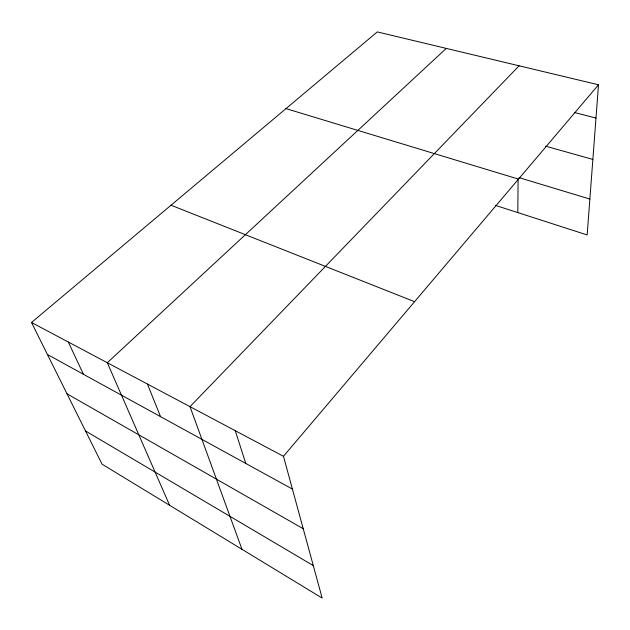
<?xml version="1.0" encoding="UTF-8"?>
<svg xmlns="http://www.w3.org/2000/svg" width="630" height="630" viewBox="0 0 630 630"><rect width="100%" height="100%" fill="white"/><g stroke="black" fill="none" stroke-linecap="round" stroke-linejoin="round"><path stroke-width="0.94" d="M517.797 212.586L518.096 179.322M31.5 322.481L283.468 456.293L322.158 598.091L102.044 464.176L31.5 322.481L377.268 31.91L598.5 84.782L587.16 234.943L495.337 205.348M283.468 456.293L598.5 84.782M519.112 65.811L190 406.657L241.983 549.313M446.276 48.408L107.305 362.738L169.604 505.276M574.402 112.502L595.988 118.054M545.548 146.16L592.861 159.414M519.033 177.644L589.869 199.056M285.996 108.612L518.506 179.117M171.021 205.23L414.572 301.691M47.455 354.517L292.414 489.077M67.024 393.829L303.227 528.712M85.522 430.975L313.291 565.59M68.308 342.027L83.436 374.291M147.428 384.048L160.555 416.643M235.266 430.692L245.794 463.467"/></g></svg>
